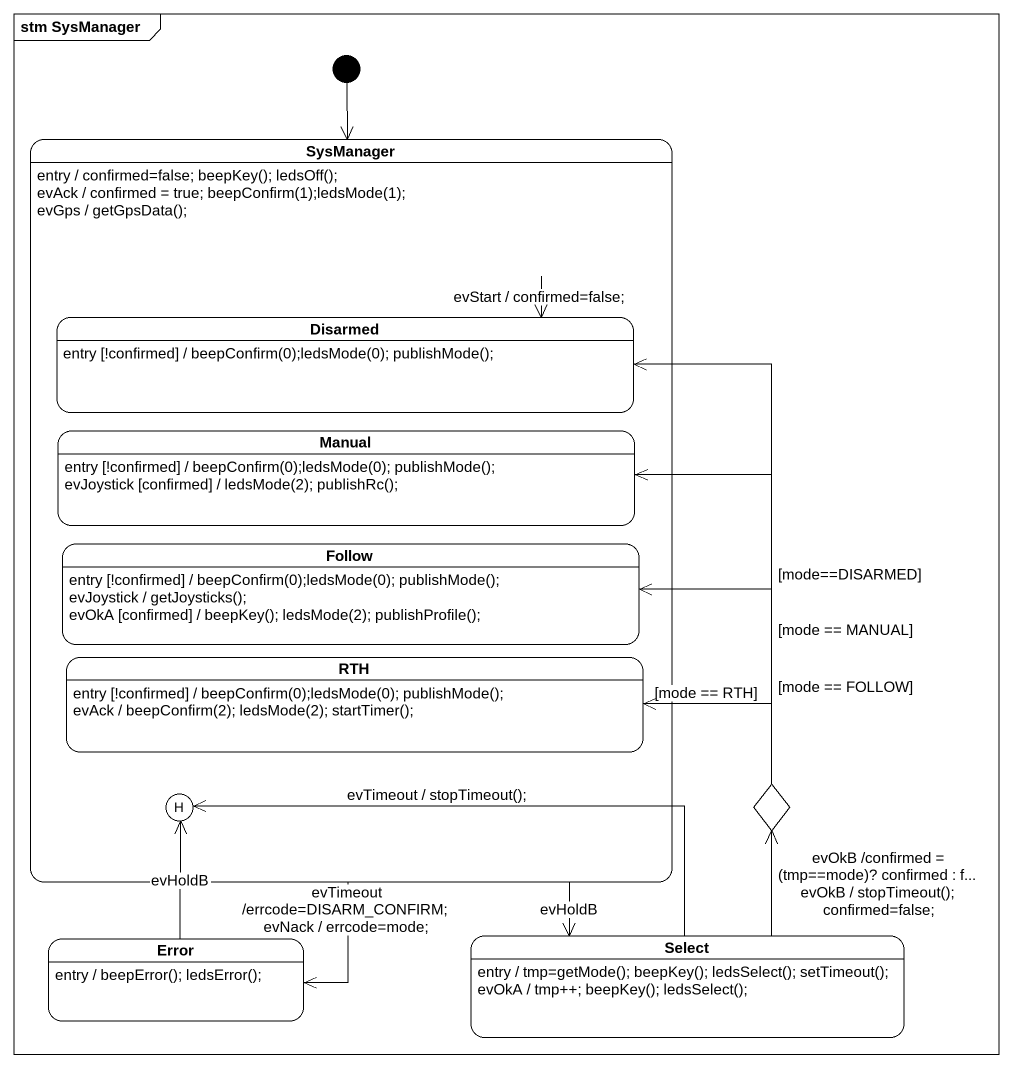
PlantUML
@startuml
mainframe stm SysManager
hide empty description
state SysManager {
  state Disarmed
  Disarmed : entry [!confirmed] / beepConfirm(0);ledsMode(0); publishMode();
  state Manual
  Manual : entry [!confirmed] / beepConfirm(0);ledsMode(0); publishMode();
  Manual : evJoystick [confirmed] / ledsMode(2); publishRc();
  state Follow
  Follow : entry [!confirmed] / beepConfirm(0);ledsMode(0); publishMode();
  Follow : evJoystick / getJoysticks();
  Follow : evOkA [confirmed] / beepKey(); ledsMode(2); publishProfile();
  state RTH
  RTH : entry [!confirmed] / beepConfirm(0);ledsMode(0); publishMode();
  RTH : evAck / beepConfirm(2); ledsMode(2); startTimer();
  state history1 <<history>>
}
SysManager : entry / confirmed=false; beepKey(); ledsOff();
SysManager : evAck / confirmed = true; beepConfirm(1);ledsMode(1);
SysManager : evGps / getGpsData();
state choice1 <<choice>>
state Error
Error : entry / beepError(); ledsError();
state Select
Select : entry / tmp=getMode(); beepKey(); ledsSelect(); setTimeout();
Select : evOkA / tmp++; beepKey(); ledsSelect();
[*] --> SysManager
SysManager -up-> Disarmed : evStart / confirmed=false;
SysManager --> Error : evTimeout /errcode=DISARM_CONFIRM; evNack / errcode=mode;
SysManager --> Select : evHoldB
choice1 -up-> Disarmed : [mode==DISARMED]
choice1 -up-> Manual : [mode == MANUAL]
choice1 -left-> Follow : [mode == FOLLOW]
choice1 -left-> RTH : [mode == RTH]
Error -up-> history1 : evHoldB
Select -left-> history1 : evTimeout / stopTimeout();
Select -up-> choice1 : evOkB /confirmed = (tmp==mode)? confirmed : f... evOkB / stopTimeout(); confirmed=false;
@enduml
